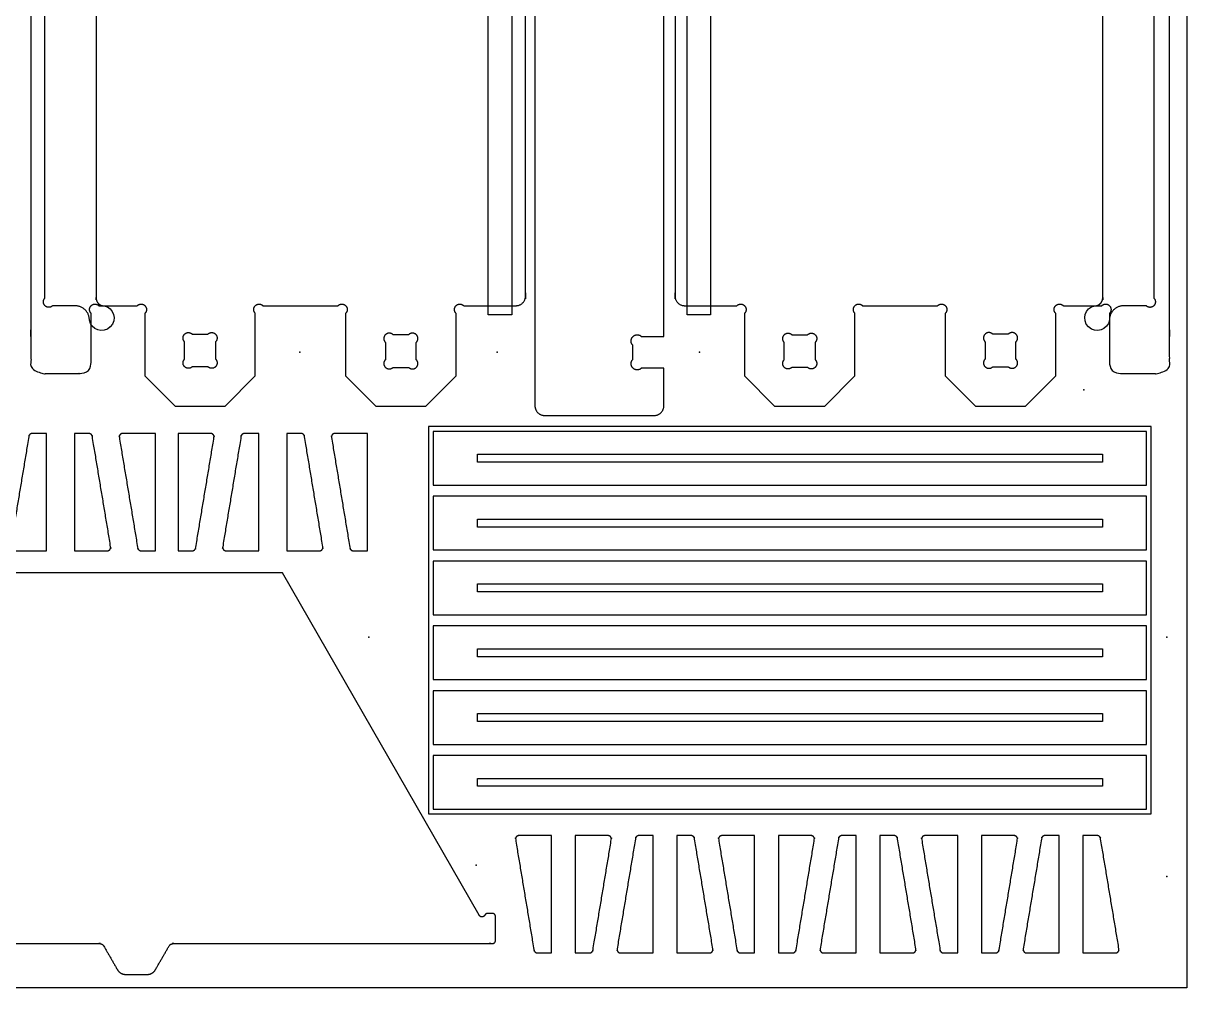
# Model space of a CAD drawing. Header units: millimetres. Extents: x 0 to 2438, y 0 to 1220.
# Drawn here: x 1702 to 2438, y 0 to 610 of the extents above; entities that cross this region are included whole.
import ezdxf

# ---------------------------------------------------------------- set-up
doc = ezdxf.new("R2010")
doc.units = ezdxf.units.MM
doc.header["$MEASUREMENT"] = 0
for name, color, linetype, true_color in [('Board Fixings', 6, 'Continuous', 0xff00ff), ('Pockets 10mm', 5, 'Continuous', 0x0000ff), ('Pockets 5mm', 4, 'Continuous', 0x00ffff), ('Profile - inside', 30, 'Continuous', 0xff7f00), ('Profile - outside', 18, 'Continuous', 0x000000), ('Stock Perimeter', 1, 'Continuous', 0xff0007)]:
    doc.layers.add(name, color=color, linetype=linetype, true_color=true_color)

msp = doc.modelspace()

# ---------------------------------------------------------------- linework, layer by layer
at = {"layer": 'Board Fixings'}
for p in [(1876.85, 402.05), (2001.85, 402.05), (2129.85, 402.05), (2372.93, 378.09), (1920.58, 221.7), (2425.35, 221.7), (1988.43, 77.45), (2425.35, 70.28)]:
    msp.add_point(p, dxfattribs=at)
at = {"layer": 'Pockets 10mm'}
for p, q in [((1996.16, 425.59), (1996.16, 1153.76)), ((2011, 1153.76), (2011, 425.59)), ((2121.86, 425.59), (2121.86, 1153.76)), ((2136.7, 1153.76), (2136.7, 425.59)), ((2011, 425.59), (1996.16, 425.59)), ((2136.7, 425.59), (2121.86, 425.59))]:
    msp.add_line(p, q, dxfattribs=at)
for points, weights, knots in [([(1753, 1142.37), (1752.68, 1142.37), (1752.35, 1142.34), (1752.03, 1142.28), (1751.71, 1142.21), (1751.39, 1142.12), (1751.09, 1141.99), (1750.79, 1141.87), (1750.5, 1141.71), (1750.23, 1141.53), (1749.95, 1141.35), (1749.7, 1141.14), (1749.47, 1140.91), (1749.24, 1140.68), (1749.03, 1140.42), (1748.85, 1140.15), (1748.66, 1139.88), (1748.51, 1139.59), (1748.38, 1139.29), (1748.26, 1138.98), (1748.16, 1138.67), (1748.1, 1138.35), (1748.04, 1138.03), (1748, 1137.7), (1748, 1137.37), (1747.98, 1020.53), (1747.96, 903.69), (1747.95, 786.84), (1747.96, 670), (1747.98, 553.15), (1748, 436.31), (1748, 435.98), (1748.04, 435.65), (1748.1, 435.33), (1748.16, 435.01), (1748.26, 434.7), (1748.38, 434.4), (1748.51, 434.09), (1748.66, 433.8), (1748.85, 433.53), (1749.03, 433.26), (1749.24, 433.01), (1749.47, 432.77), (1749.7, 432.54), (1749.95, 432.33), (1750.23, 432.15), (1750.5, 431.97), (1750.79, 431.82), (1751.09, 431.69), (1751.39, 431.56), (1751.71, 431.47), (1752.03, 431.41), (1752.35, 431.34), (1752.68, 431.31), (1753, 431.31)], [0.853553390825, 0.85106892907, 0.851325823934, 0.854324075419, 0.851581539463, 0.851581539463, 0.854324075419, 0.851581539463, 0.851581539463, 0.854324075419, 0.851581539463, 0.851581539463, 0.854324075419, 0.851581539463, 0.851581539463, 0.854324075419, 0.851581539463, 0.851581539463, 0.854324075419, 0.851581539463, 0.851581539463, 0.854324075419, 0.851581539463, 0.851581539463, 0.854324075419, 0.854324075419, 0.854324075419, 0.854324075419, 0.854324075419, 0.854324075419, 0.854324075419, 0.851581539463, 0.851581539463, 0.854324075419, 0.851581539463, 0.851581539463, 0.854324075419, 0.851581539463, 0.851581539463, 0.854324075419, 0.851581539463, 0.851581539463, 0.854324075419, 0.851581539463, 0.851581539463, 0.854324075419, 0.851581539463, 0.851581539463, 0.854324075419, 0.851581539463, 0.851581539463, 0.854324075419, 0.851325823934, 0.85106892907, 0.853553390825], [-1492.712626, -1492.712626, -1492.712626, -1492.712626, -1491.731203, -1491.731203, -1491.731203, -1490.749634, -1490.749634, -1490.749634, -1489.768065, -1489.768065, -1489.768065, -1488.786495, -1488.786495, -1488.786495, -1487.804926, -1487.804926, -1487.804926, -1486.823357, -1486.823357, -1486.823357, -1485.841787, -1485.841787, -1485.841787, -1484.860218, -1484.860218, -1484.860218, -1134.327509, -1134.327509, -1134.327509, -783.794799, -783.794799, -783.794799, -782.81323, -782.81323, -782.81323, -781.831661, -781.831661, -781.831661, -780.850091, -780.850091, -780.850091, -779.868522, -779.868522, -779.868522, -778.886952, -778.886952, -778.886952, -777.905383, -777.905383, -777.905383, -776.923814, -776.923814, -776.923814, -775.942391, -775.942391, -775.942391, -775.942391]), ([(2379.86, 431.29), (2380.19, 431.29), (2380.51, 431.32), (2380.83, 431.39), (2381.16, 431.45), (2381.47, 431.55), (2381.77, 431.67), (2382.08, 431.8), (2382.36, 431.95), (2382.64, 432.13), (2382.91, 432.32), (2383.16, 432.52), (2383.39, 432.76), (2383.63, 432.99), (2383.83, 433.24), (2384.02, 433.51), (2384.2, 433.79), (2384.35, 434.07), (2384.48, 434.38), (2384.6, 434.68), (2384.7, 434.99), (2384.76, 435.31), (2384.83, 435.64), (2384.86, 435.96), (2384.86, 436.29), (2384.88, 553.13), (2384.9, 669.98), (2384.92, 786.82), (2384.9, 903.67), (2384.88, 1020.51), (2384.86, 1137.36), (2384.86, 1137.68), (2384.83, 1138.01), (2384.76, 1138.33), (2384.7, 1138.65), (2384.6, 1138.97), (2384.48, 1139.27), (2384.35, 1139.57), (2384.2, 1139.86), (2384.02, 1140.13), (2383.83, 1140.41), (2383.63, 1140.66), (2383.39, 1140.89), (2383.16, 1141.12), (2382.91, 1141.33), (2382.64, 1141.51), (2382.36, 1141.69), (2382.07, 1141.85), (2381.77, 1141.97), (2381.47, 1142.1), (2381.16, 1142.2), (2380.83, 1142.26), (2380.51, 1142.32), (2380.19, 1142.35), (2379.86, 1142.35)], [1, 0.997089272001, 0.997390243056, 1.00090291317, 0.997689832434, 0.997689832434, 1.00090291317, 0.997689832434, 0.997689832434, 1.00090291317, 0.997689832434, 0.997689832434, 1.00090291317, 0.997689832434, 0.997689832434, 1.00090291317, 0.997689832434, 0.997689832434, 1.00090291317, 0.997689832434, 0.997689832434, 1.00090291317, 0.997689832434, 0.997689832434, 1.00090291317, 1.00090291317, 1.00090291317, 1.00090291317, 1.00090291317, 1.00090291317, 1.00090291317, 0.997689832434, 0.997689832434, 1.00090291317, 0.997689832434, 0.997689832434, 1.00090291317, 0.997689832434, 0.997689832434, 1.00090291317, 0.997689832434, 0.997689832434, 1.00090291317, 0.997689832434, 0.997689832434, 1.00090291317, 0.997689832434, 0.997689832434, 1.00090291317, 0.997689832434, 0.997689832434, 1.00090291317, 0.997390243056, 0.997089272001, 1], [775.942391, 775.942391, 775.942391, 775.942391, 776.923814, 776.923814, 776.923814, 777.905383, 777.905383, 777.905383, 778.886952, 778.886952, 778.886952, 779.868522, 779.868522, 779.868522, 780.850091, 780.850091, 780.850091, 781.831661, 781.831661, 781.831661, 782.81323, 782.81323, 782.81323, 783.794799, 783.794799, 783.794799, 1134.327509, 1134.327509, 1134.327509, 1484.860218, 1484.860218, 1484.860218, 1485.841787, 1485.841787, 1485.841787, 1486.823357, 1486.823357, 1486.823357, 1487.804926, 1487.804926, 1487.804926, 1488.786495, 1488.786495, 1488.786495, 1489.768065, 1489.768065, 1489.768065, 1490.749634, 1490.749634, 1490.749634, 1491.731203, 1491.731203, 1491.731203, 1492.712626, 1492.712626, 1492.712626, 1492.712626]), ([(1720.54, 431.35), (1719.87, 430.68), (1719.01, 430.34), (1718.11, 430.34), (1716.1, 430.35), (1714.68, 431.77), (1714.68, 433.77), (1714.68, 434.67), (1715.02, 435.53), (1715.69, 436.2)], [0.853553390825, 0.853553748404, 0.902369284885, 1.00000000027, 0.804737854341, 0.804737854341, 1.00000000027, 0.902369003553, 0.853553467071, 0.853553390823], [-713.3376979, -713.3376979, -713.3376979, -713.3376979, -713.2316694, -713.2316694, -713.2316694, -713.0196117, -713.0196117, -713.0196117, -712.9135829, -712.9135829, -712.9135829, -712.9135829]), ([(2417.17, 436.18), (2417.84, 435.51), (2418.18, 434.65), (2418.18, 433.76), (2418.18, 431.75), (2416.76, 430.33), (2414.75, 430.33), (2413.85, 430.33), (2413, 430.66), (2412.33, 431.33)], [1, 1.00000008933, 1.05719104775, 1.17157287525, 0.942809041582, 0.942809041582, 1.17157287525, 1.05719137735, 1.00000041893, 1], [712.9135829, 712.9135829, 712.9135829, 712.9135829, 713.0196117, 713.0196117, 713.0196117, 713.2316694, 713.2316694, 713.2316694, 713.3376979, 713.3376979, 713.3376979, 713.3376979])]:
    msp.add_rational_spline(points, weights, degree=3, knots=knots, dxfattribs=at)
for points, knots in [([(1715.69, 436.2), (1715.67, 553.08), (1715.64, 669.96), (1715.62, 786.84), (1715.64, 903.72), (1715.67, 1020.6), (1715.69, 1137.48)], [-712.913583, -712.913583, -712.913583, -712.913583, -362.279819, -362.279819, -362.279819, -11.646201, -11.646201, -11.646201, -11.646201]), ([(2417.17, 1137.47), (2417.2, 1020.58), (2417.22, 903.7), (2417.24, 786.82), (2417.22, 669.94), (2417.2, 553.06), (2417.17, 436.18)], [11.646201, 11.646201, 11.646201, 11.646201, 362.279819, 362.279819, 362.279819, 712.913583, 712.913583, 712.913583, 712.913583]), ([(1743.78, 422.32), (1743.78, 422.62), (1743.77, 422.91), (1743.74, 423.21), (1743.71, 423.5), (1743.67, 423.79), (1743.61, 424.08), (1743.55, 424.37), (1743.48, 424.65), (1743.39, 424.93), (1743.31, 425.22), (1743.21, 425.49), (1743.1, 425.77), (1742.99, 426.04), (1742.86, 426.3), (1742.72, 426.56), (1742.58, 426.82), (1742.43, 427.08), (1742.27, 427.32), (1742.1, 427.57), (1741.93, 427.8), (1741.74, 428.03), (1741.55, 428.26), (1741.36, 428.48), (1741.15, 428.68), (1740.94, 428.89), (1740.72, 429.09), (1740.5, 429.28), (1740.27, 429.46), (1740.03, 429.64), (1739.79, 429.8), (1739.54, 429.97), (1739.29, 430.12), (1739.03, 430.26), (1738.77, 430.4), (1738.5, 430.52), (1738.23, 430.64), (1737.96, 430.75), (1737.68, 430.85), (1737.4, 430.93), (1737.12, 431.02), (1736.83, 431.09), (1736.55, 431.15), (1736.26, 431.21), (1735.97, 431.25), (1735.67, 431.28), (1735.38, 431.31), (1735.09, 431.32), (1734.73, 431.32), (1730, 431.33), (1725.27, 431.34), (1720.54, 431.35)], [-741.642316, -741.642316, -741.642316, -741.642316, -740.759583, -740.759583, -740.759583, -739.877179, -739.877179, -739.877179, -738.994775, -738.994775, -738.994775, -738.112371, -738.112371, -738.112371, -737.229968, -737.229968, -737.229968, -736.347564, -736.347564, -736.347564, -735.46516, -735.46516, -735.46516, -734.582757, -734.582757, -734.582757, -733.700353, -733.700353, -733.700353, -732.817949, -732.817949, -732.817949, -731.935545, -731.935545, -731.935545, -731.053142, -731.053142, -731.053142, -730.170738, -730.170738, -730.170738, -729.288334, -729.288334, -729.288334, -728.40593, -728.40593, -728.40593, -727.523527, -727.523527, -727.523527, -713.337698, -713.337698, -713.337698, -713.337698]), ([(1753, 431.31), (1759.25, 430.13), (1761.58, 422.4), (1752.47, 413.52), (1744.8, 416.05), (1743.78, 422.32)], [-775.942391, -775.942391, -775.942391, -775.942391, -758.79646, -758.79646, -741.642316, -741.642316, -741.642316, -741.642316]), ([(2389.08, 422.31), (2388.06, 416.03), (2380.39, 413.5), (2371.28, 422.38), (2373.61, 430.11), (2379.86, 431.29)], [741.642316, 741.642316, 741.642316, 741.642316, 758.79646, 758.79646, 775.942391, 775.942391, 775.942391, 775.942391]), ([(2412.33, 431.33), (2407.59, 431.32), (2402.86, 431.31), (2398.13, 431.31), (2397.78, 431.3), (2397.48, 431.29), (2397.19, 431.26), (2396.9, 431.23), (2396.61, 431.19), (2396.32, 431.13), (2396.03, 431.07), (2395.74, 431), (2395.46, 430.91), (2395.18, 430.83), (2394.9, 430.73), (2394.63, 430.62), (2394.36, 430.5), (2394.09, 430.38), (2393.83, 430.24), (2393.57, 430.1), (2393.32, 429.95), (2393.08, 429.78), (2392.83, 429.62), (2392.6, 429.45), (2392.37, 429.26), (2392.14, 429.07), (2391.92, 428.87), (2391.71, 428.67), (2391.51, 428.46), (2391.31, 428.24), (2391.12, 428.01), (2390.94, 427.78), (2390.76, 427.55), (2390.6, 427.3), (2390.43, 427.06), (2390.28, 426.8), (2390.14, 426.55), (2390, 426.29), (2389.88, 426.02), (2389.77, 425.75), (2389.65, 425.48), (2389.55, 425.2), (2389.47, 424.92), (2389.38, 424.64), (2389.31, 424.35), (2389.25, 424.06), (2389.2, 423.77), (2389.15, 423.48), (2389.12, 423.19), (2389.1, 422.89), (2389.08, 422.6), (2389.08, 422.31)], [713.337698, 713.337698, 713.337698, 713.337698, 727.523527, 727.523527, 727.523527, 728.40593, 728.40593, 728.40593, 729.288334, 729.288334, 729.288334, 730.170738, 730.170738, 730.170738, 731.053142, 731.053142, 731.053142, 731.935545, 731.935545, 731.935545, 732.817949, 732.817949, 732.817949, 733.700353, 733.700353, 733.700353, 734.582757, 734.582757, 734.582757, 735.46516, 735.46516, 735.46516, 736.347564, 736.347564, 736.347564, 737.229968, 737.229968, 737.229968, 738.112371, 738.112371, 738.112371, 738.994775, 738.994775, 738.994775, 739.877179, 739.877179, 739.877179, 740.759583, 740.759583, 740.759583, 741.642316, 741.642316, 741.642316, 741.642316])]:
    msp.add_open_spline(points, degree=3, knots=knots, dxfattribs=at)
at = {"layer": 'Pockets 5mm'}
for p, q in [((2415.58, 354.88), (1958.32, 354.88)), ((1958.32, 354.88), (1958.32, 109.88)), ((2415.58, 109.88), (2415.58, 354.88)), ((1989.24, 332.38), (1989.24, 337.38)), ((1989.24, 337.38), (2384.64, 337.38)), ((2384.64, 332.38), (1989.24, 332.38)), ((2384.64, 337.38), (2384.64, 332.38)), ((1989.24, 291.38), (1989.24, 296.38)), ((1989.24, 296.38), (2384.64, 296.38)), ((2384.64, 296.38), (2384.64, 291.38)), ((2384.64, 291.38), (1989.24, 291.38)), ((1989.24, 250.38), (1989.24, 255.38)), ((1989.24, 255.38), (2384.64, 255.38)), ((2384.64, 250.38), (1989.24, 250.38)), ((2384.64, 255.38), (2384.64, 250.38)), ((1989.24, 209.38), (1989.24, 214.38)), ((1989.24, 214.38), (2384.64, 214.38)), ((2384.64, 214.38), (2384.64, 209.38)), ((2384.64, 209.38), (1989.24, 209.38)), ((1989.24, 168.38), (1989.24, 173.38)), ((1989.24, 173.38), (2384.64, 173.38)), ((2384.64, 173.38), (2384.64, 168.38)), ((2384.64, 168.38), (1989.24, 168.38)), ((1989.24, 127.38), (1989.24, 132.38)), ((1989.24, 132.38), (2384.64, 132.38)), ((2384.64, 127.38), (1989.24, 127.38)), ((2384.64, 132.38), (2384.64, 127.38)), ((1958.32, 109.88), (2415.58, 109.88))]:
    msp.add_line(p, q, dxfattribs=at)
at = {"layer": 'Profile - inside'}
for p, q in [((1808.87, 413.38), (1818.73, 413.38)), ((1945.76, 413), (1935.9, 413)), ((2188.25, 413), (2198.11, 413)), ((2325.14, 413.38), (2315.28, 413.38)), ((1804.02, 397.61), (1804.02, 408.53)), ((1823.58, 408.53), (1823.57, 397.61)), ((1931.05, 408.15), (1931.05, 397.23)), ((1950.61, 397.23), (1950.61, 408.15)), ((2183.4, 397.23), (2183.4, 408.15)), ((2202.96, 408.15), (2202.96, 397.23)), ((2310.43, 408.53), (2310.43, 397.61)), ((2329.99, 397.61), (2329.99, 408.53)), ((1818.73, 392.76), (1808.87, 392.76)), ((1935.9, 392.38), (1945.76, 392.38)), ((2198.11, 392.38), (2188.25, 392.38)), ((2315.28, 392.76), (2325.14, 392.76))]:
    msp.add_line(p, q, dxfattribs=at)
for points, weights, knots in [([(1804.02, 408.53), (1803.01, 409.54), (1803.01, 410.96), (1803.01, 414.39), (1806.44, 414.39), (1807.86, 414.39), (1808.87, 413.38)], [0.853553390594, 0.853553665431, 1, 0.707106781187, 1, 0.853553926963, 0.853553390595], [12.0760618, 12.0760618, 12.0760618, 12.1820905, 12.1820905, 12.3941483, 12.3941483, 12.5001768, 12.5001768, 12.5001768]), ([(1818.73, 413.38), (1819.73, 414.38), (1821.15, 414.38), (1824.58, 414.38), (1824.58, 410.95), (1824.58, 409.53), (1823.58, 408.53)], [0.853553390595, 0.853553926963, 1, 0.707106781187, 1, 0.853555313731, 0.853553390619], [9.5558329, 9.5558329, 9.5558329, 9.6618617, 9.6618617, 9.8739201, 9.8739201, 9.9799479, 9.9799479, 9.9799479]), ([(1935.9, 413), (1934.89, 414), (1933.47, 414), (1930.04, 414), (1930.04, 410.57), (1930.04, 409.15), (1931.05, 408.15)], [0.853553390596, 0.853553961879, 1, 0.707106781187, 1, 0.853555313731, 0.853553390619], [9.5558329, 9.5558329, 9.5558329, 9.6618617, 9.6618617, 9.8739201, 9.8739201, 9.9799479, 9.9799479, 9.9799479]), ([(1950.61, 408.15), (1951.61, 409.16), (1951.61, 410.58), (1951.61, 414.01), (1948.18, 414.01), (1946.76, 414), (1945.76, 413)], [0.853553390594, 0.853553665431, 1, 0.707106781187, 1, 0.853553926963, 0.853553390595], [12.0760618, 12.0760618, 12.0760618, 12.1820905, 12.1820905, 12.3941483, 12.3941483, 12.5001768, 12.5001768, 12.5001768]), ([(2183.4, 408.15), (2182.39, 409.16), (2182.4, 410.58), (2182.4, 414.01), (2185.82, 414.01), (2187.24, 414), (2188.25, 413)], [0.853553390594, 0.853553665431, 1, 0.707106781187, 1, 0.853553926963, 0.853553390595], [12.0760618, 12.0760618, 12.0760618, 12.1820905, 12.1820905, 12.3941483, 12.3941483, 12.5001768, 12.5001768, 12.5001768]), ([(2198.11, 413), (2199.11, 414), (2200.53, 414), (2203.96, 414), (2203.96, 410.57), (2203.96, 409.15), (2202.96, 408.15)], [0.853553390595, 0.853553926963, 1, 0.707106781187, 1, 0.853555313731, 0.853553390619], [9.5558329, 9.5558329, 9.5558329, 9.6618617, 9.6618617, 9.8739201, 9.8739201, 9.9799479, 9.9799479, 9.9799479]), ([(2315.28, 413.38), (2314.28, 414.38), (2312.85, 414.38), (2309.43, 414.38), (2309.43, 410.95), (2309.43, 409.53), (2310.43, 408.53)], [0.853553390595, 0.853553926963, 1, 0.707106781187, 1, 0.853555313731, 0.853553390619], [9.5558329, 9.5558329, 9.5558329, 9.6618617, 9.6618617, 9.8739201, 9.8739201, 9.9799479, 9.9799479, 9.9799479]), ([(2329.99, 408.53), (2330.99, 409.54), (2330.99, 410.96), (2330.99, 414.39), (2327.56, 414.39), (2326.14, 414.39), (2325.14, 413.38)], [0.853553390594, 0.853553665431, 1, 0.707106781187, 1, 0.853553926963, 0.853553390595], [12.0760618, 12.0760618, 12.0760618, 12.1820905, 12.1820905, 12.3941483, 12.3941483, 12.5001768, 12.5001768, 12.5001768]), ([(1808.87, 392.76), (1807.86, 391.76), (1806.44, 391.76), (1803.01, 391.76), (1803.01, 395.19), (1803.01, 396.61), (1804.02, 397.61)], [0.853553390595, 0.853553926963, 1, 0.707106781187, 1, 0.853553504965, 0.853553390593], [11.2220861, 11.2220861, 11.2220861, 11.3281146, 11.3281146, 11.5401724, 11.5401724, 11.6462011, 11.6462011, 11.6462011]), ([(1823.57, 397.61), (1824.58, 396.61), (1824.58, 395.19), (1824.58, 391.76), (1821.15, 391.76), (1819.73, 391.76), (1818.73, 392.76)], [0.853553390593, 0.85355349534, 1, 0.707106781187, 1, 0.853553996794, 0.853553390596], [10.4098086, 10.4098086, 10.4098086, 10.5158373, 10.5158373, 10.7278951, 10.7278951, 10.8339235, 10.8339235, 10.8339235]), ([(2310.43, 397.61), (2309.43, 396.61), (2309.43, 395.19), (2309.43, 391.76), (2312.86, 391.76), (2314.28, 391.76), (2315.28, 392.76)], [0.853553390593, 0.85355349534, 1, 0.707106781187, 1, 0.853553996794, 0.853553390596], [10.4098086, 10.4098086, 10.4098086, 10.5158373, 10.5158373, 10.7278951, 10.7278951, 10.8339235, 10.8339235, 10.8339235]), ([(2325.14, 392.76), (2326.15, 391.76), (2327.57, 391.76), (2330.99, 391.76), (2330.99, 395.19), (2330.99, 396.61), (2329.99, 397.61)], [0.853553390595, 0.853553926963, 1, 0.707106781187, 1, 0.853553539881, 0.853553390593], [11.2220861, 11.2220861, 11.2220861, 11.3281146, 11.3281146, 11.5401724, 11.5401724, 11.6462011, 11.6462011, 11.6462011]), ([(1931.05, 397.23), (1930.05, 396.23), (1930.05, 394.81), (1930.05, 391.38), (1933.48, 391.38), (1934.9, 391.38), (1935.9, 392.38)], [0.853553390593, 0.85355349534, 1, 0.707106781187, 1, 0.853553996794, 0.853553390596], [10.4098086, 10.4098086, 10.4098086, 10.5158373, 10.5158373, 10.7278951, 10.7278951, 10.8339235, 10.8339235, 10.8339235]), ([(1945.76, 392.38), (1946.76, 391.38), (1948.18, 391.38), (1951.61, 391.38), (1951.61, 394.81), (1951.61, 396.23), (1950.61, 397.23)], [0.853553390595, 0.853553926963, 1, 0.707106781187, 1, 0.853553539881, 0.853553390593], [11.2220861, 11.2220861, 11.2220861, 11.3281146, 11.3281146, 11.5401724, 11.5401724, 11.6462011, 11.6462011, 11.6462011]), ([(2188.25, 392.38), (2187.24, 391.38), (2185.82, 391.38), (2182.39, 391.38), (2182.39, 394.81), (2182.39, 396.23), (2183.4, 397.23)], [0.853553390595, 0.853553926963, 1, 0.707106781187, 1, 0.853553539881, 0.853553390593], [11.2220861, 11.2220861, 11.2220861, 11.3281146, 11.3281146, 11.5401724, 11.5401724, 11.6462011, 11.6462011, 11.6462011]), ([(2202.96, 397.23), (2203.96, 396.23), (2203.96, 394.81), (2203.96, 391.38), (2200.53, 391.38), (2199.11, 391.38), (2198.11, 392.38)], [0.853553390593, 0.85355349534, 1, 0.707106781187, 1, 0.853553996794, 0.853553390596], [10.4098086, 10.4098086, 10.4098086, 10.5158373, 10.5158373, 10.7278951, 10.7278951, 10.8339235, 10.8339235, 10.8339235])]:
    msp.add_rational_spline(points, weights, degree=2, knots=knots, dxfattribs=at)
at = {"layer": 'Profile - outside'}
for p, q in [((2025.63, 1205.55), (2025.63, 368.03)), ((2107.24, 411.88), (2107.21, 1161.91)), ((1749.75, 431.38), (1774.05, 431.38)), ((2359.95, 431.38), (2384.25, 431.38)), ((1778.9, 426.53), (1778.9, 386.93)), ((1848.75, 386.93), (1848.75, 426.53)), ((1905.9, 426.53), (1905.9, 386.93)), ((1975.75, 386.93), (1975.75, 426.53)), ((2158.25, 426.53), (2158.25, 386.93)), ((2228.1, 386.93), (2228.1, 426.53)), ((2285.25, 426.53), (2285.25, 386.93)), ((2355.1, 386.93), (2355.1, 426.53)), ((2087.55, 397.32), (2087.55, 406.43)), ((2093.01, 411.88), (2107.24, 411.88)), ((2107.24, 391.88), (2093.01, 391.88)), ((2107.25, 368.03), (2107.24, 391.88)), ((1778.9, 386.93), (1797.95, 367.88)), ((1829.7, 367.88), (1848.75, 386.93)), ((1905.9, 386.93), (1924.95, 367.88)), ((1956.7, 367.88), (1975.75, 386.93)), ((2158.25, 386.93), (2177.3, 367.88)), ((2209.05, 367.88), (2228.1, 386.93)), ((2285.25, 386.93), (2304.3, 367.88)), ((2336.05, 367.88), (2355.1, 386.93)), ((1797.95, 367.88), (1829.7, 367.88)), ((1924.95, 367.88), (1956.7, 367.88)), ((2031.98, 361.88), (2100.88, 361.87)), ((2177.3, 367.88), (2209.05, 367.88)), ((2304.3, 367.88), (2336.05, 367.88)), ((1716.65, 276.36), (1716.65, 350.56)), ((1734.46, 350.56), (1734.46, 276.36)), ((1785.51, 276.36), (1785.51, 350.56)), ((1799.85, 350.56), (1799.85, 276.36)), ((1850.9, 276.36), (1850.9, 350.56)), ((1868.71, 350.56), (1868.71, 276.36)), ((1919.75, 276.36), (1919.75, 350.56)), ((2412.58, 351.88), (1961.32, 351.88)), ((1961.32, 351.88), (1961.32, 317.88)), ((2412.58, 317.88), (2412.58, 351.88)), ((1961.32, 317.88), (2412.58, 317.88)), ((2412.58, 310.88), (1961.32, 310.88)), ((1961.32, 310.88), (1961.32, 276.88)), ((2412.58, 276.88), (2412.58, 310.88)), ((1961.32, 276.88), (2412.58, 276.88)), ((2412.58, 269.88), (1961.32, 269.88)), ((1961.32, 269.88), (1961.32, 235.88)), ((2412.58, 235.88), (2412.58, 269.88)), ((1866.04, 262.31), (1680.75, 262.31)), ((1990.35, 45.9), (1866.04, 262.31)), ((1961.32, 235.88), (2412.58, 235.88)), ((2412.58, 228.88), (1961.32, 228.88)), ((1961.32, 228.88), (1961.32, 194.88)), ((2412.58, 194.88), (2412.58, 228.88)), ((1961.32, 194.88), (2412.58, 194.88)), ((2412.58, 187.88), (1961.32, 187.88)), ((1961.32, 187.88), (1961.32, 153.88)), ((2412.58, 153.88), (2412.58, 187.88)), ((1961.32, 153.88), (2412.58, 153.88)), ((2412.58, 146.88), (1961.32, 146.88)), ((1961.32, 146.88), (1961.32, 112.88)), ((2412.58, 112.88), (2412.58, 146.88)), ((1961.32, 112.88), (2412.58, 112.88)), ((2036.2, 22.02), (2036.2, 96.22)), ((2051.2, 96.22), (2051.2, 22.02)), ((2100.42, 22.02), (2100.42, 96.22)), ((2115.42, 96.22), (2115.42, 22.02)), ((2164.65, 22.02), (2164.65, 96.22)), ((2179.65, 96.22), (2179.65, 22.02)), ((2228.88, 22.02), (2228.88, 96.22)), ((2243.88, 96.22), (2243.88, 22.02)), ((2293.1, 22.02), (2293.1, 96.22)), ((2308.11, 96.22), (2308.11, 22.02)), ((2357.33, 22.02), (2357.33, 96.22)), ((2372.33, 96.22), (2372.33, 22.02))]:
    msp.add_line(p, q, dxfattribs=at)
for points, weights, knots in [([(1713.15, 1185.27), (1706.8, 1185.27), (1706.8, 1178.92), (1706.8, 786.89), (1706.8, 394.87), (1706.8, 388.52), (1713.15, 388.52), (1725.85, 388.52), (1738.55, 388.52), (1744.9, 388.52), (1744.9, 394.87), (1744.9, 410.7), (1744.9, 426.53)], [0.999999441351, 0.707107130342, 0.999999860338, 0.999999860338, 0.999999860338, 0.707107229098, 0.999999720675, 0.999999720675, 0.999999720675, 0.707107200172, 0.99999944135, 0.99999944135, 0.99999944135], [2928.306426, 2928.306426, 2928.306426, 2928.699125, 2928.699125, 3712.743674, 3712.743674, 3713.136373, 3713.136373, 3738.53637, 3738.53637, 3738.929069, 3738.929069, 3770.588206, 3770.588206, 3770.588206]), ([(2389.1, 426.53), (2389.1, 410.7), (2389.1, 394.87), (2389.1, 388.52), (2395.45, 388.52), (2408.15, 388.52), (2420.85, 388.52), (2427.2, 388.52), (2427.2, 394.87), (2427.2, 786.89), (2427.2, 1178.92), (2427.2, 1185.27), (2420.85, 1185.27)], [0.99999944135, 0.99999944135, 0.99999944135, 0.707107200172, 0.999999720675, 0.999999720675, 0.999999720675, 0.707107229098, 0.999999860338, 0.999999860338, 0.999999860338, 0.707107130342, 0.999999441351], [-5883.956449, -5883.956449, -5883.956449, -5852.297312, -5852.297312, -5851.904612, -5851.904612, -5826.504615, -5826.504615, -5826.111916, -5826.111916, -5042.067369, -5042.067369, -5041.67467, -5041.67467, -5041.67467]), ([(1980.6, 431.38), (1997.15, 431.38), (2013.7, 431.38), (2019.7, 431.38), (2019.7, 437.38), (2019.7, 786.89), (2019.7, 1136.41), (2019.7, 1142.41), (2013.7, 1142.41), (1985.58, 1142.41), (1957.45, 1142.41)], [0.999999441376, 0.999999441376, 0.999999441376, 0.707106634596, 0.999999441376, 0.999999441376, 0.999999441376, 0.707106634596, 0.999999441376, 0.999999441376, 0.999999441376], [4174.127101, 4174.127101, 4174.127101, 4207.227712, 4207.227712, 4216.652486, 4216.652486, 4915.680126, 4915.680126, 4925.1049, 4925.1049, 4981.355503, 4981.355503, 4981.355503]), ([(2176.55, 1142.41), (2148.43, 1142.41), (2120.3, 1142.41), (2114.3, 1142.41), (2114.3, 1136.41), (2114.3, 786.89), (2114.3, 437.38), (2114.3, 431.38), (2120.3, 431.38), (2136.85, 431.38), (2153.4, 431.38)], [0.999999441376, 0.999999441376, 0.999999441376, 0.707106634596, 0.999999441376, 0.999999441376, 0.999999441376, 0.707106634596, 0.999999441376, 0.999999441376, 0.999999441376], [-7094.723743, -7094.723743, -7094.723743, -7038.473139, -7038.473139, -7029.048365, -7029.048365, -6330.020727, -6330.020727, -6320.595953, -6320.595953, -6287.495343, -6287.495343, -6287.495343]), ([(1744.9, 426.53), (1743.9, 427.54), (1743.9, 428.96), (1743.9, 432.38), (1747.33, 432.38), (1748.75, 432.38), (1749.75, 431.38)], [0.99999944135, 0.9999994918, 1.17157222075, 0.828426661945, 1.17157222075, 0.999999476234, 0.99999944135], [3770.5882064, 3770.5882064, 3770.5882064, 3770.6942352, 3770.6942352, 3770.9062928, 3770.9062928, 3771.0123215, 3771.0123215, 3771.0123215]), ([(1774.05, 431.38), (1775.06, 432.38), (1776.48, 432.38), (1779.91, 432.38), (1779.91, 428.96), (1779.91, 427.54), (1778.9, 426.53)], [0.99999944135, 0.999999811532, 1.17157222075, 0.828426661945, 1.17157222075, 0.999999582135, 0.999999441349], [3795.3136452, 3795.3136452, 3795.3136452, 3795.4196738, 3795.4196738, 3795.6317315, 3795.6317315, 3795.7377603, 3795.7377603, 3795.7377603]), ([(1848.75, 426.53), (1847.75, 427.54), (1847.75, 428.96), (1847.75, 432.38), (1851.18, 432.38), (1852.6, 432.38), (1853.6, 431.38)], [0.999999441349, 0.999999450892, 1.17157222075, 0.828426661945, 1.17157222075, 0.999999558045, 0.999999441349], [3960.5705997, 3960.5705997, 3960.5705997, 3960.6766285, 3960.6766285, 3960.8886861, 3960.8886861, 3960.9947149, 3960.9947149, 3960.9947149]), ([(1901.05, 431.38), (1902.06, 432.38), (1903.48, 432.38), (1906.91, 432.38), (1906.91, 428.96), (1906.91, 427.54), (1905.9, 426.53)], [0.999999441349, 0.999999529184, 1.17157222075, 0.828426661945, 1.17157222075, 0.999999582135, 0.999999441349], [4008.4460317, 4008.4460317, 4008.4460317, 4008.5520605, 4008.5520605, 4008.7641181, 4008.7641181, 4008.8701468, 4008.8701468, 4008.8701468]), ([(1975.75, 426.53), (1974.75, 427.54), (1974.75, 428.96), (1974.75, 432.38), (1978.18, 432.38), (1979.6, 432.38), (1980.6, 431.38)], [0.999999441349, 0.999999573611, 1.17157222075, 0.828426661945, 1.17157222075, 1.0000015783, 0.999999441376], [4173.7029863, 4173.7029863, 4173.7029863, 4173.8090153, 4173.8090153, 4174.0210736, 4174.0210736, 4174.1271014, 4174.1271014, 4174.1271014]), ([(2153.4, 431.38), (2154.41, 432.38), (2155.83, 432.38), (2159.26, 432.38), (2159.26, 428.96), (2159.26, 427.54), (2158.25, 426.53)], [0.999999441376, 1.0000015783, 1.17157222075, 0.828426661945, 1.17157222075, 0.999999573611, 0.999999441349], [-6287.4953427, -6287.4953427, -6287.4953427, -6287.3893148, -6287.3893148, -6287.1772566, -6287.1772566, -6287.0712275, -6287.0712275, -6287.0712275]), ([(2228.1, 426.53), (2227.1, 427.54), (2227.1, 428.96), (2227.1, 432.38), (2230.53, 432.38), (2231.95, 432.38), (2232.95, 431.38)], [0.999999441349, 0.999999582135, 1.17157222075, 0.828426661945, 1.17157222075, 0.999999529184, 0.999999441349], [-6122.2383885, -6122.2383885, -6122.2383885, -6122.1323597, -6122.1323597, -6121.9203022, -6121.9203022, -6121.8142734, -6121.8142734, -6121.8142734]), ([(2280.4, 431.38), (2281.41, 432.38), (2282.83, 432.38), (2286.26, 432.38), (2286.26, 428.96), (2286.26, 427.54), (2285.25, 426.53)], [0.999999441349, 0.999999558045, 1.17157222075, 0.828426661945, 1.17157222075, 0.999999450892, 0.999999441349], [-6074.3629567, -6074.3629567, -6074.3629567, -6074.2569279, -6074.2569279, -6074.0448703, -6074.0448703, -6073.9388415, -6073.9388415, -6073.9388415]), ([(2355.1, 426.53), (2354.1, 427.54), (2354.1, 428.96), (2354.1, 432.38), (2357.53, 432.38), (2358.95, 432.38), (2359.95, 431.38)], [0.999999441349, 0.999999623041, 1.17157222075, 0.828426661944, 1.17157222075, 0.999999852438, 0.99999944135], [-5909.1060025, -5909.1060025, -5909.1060025, -5908.9999737, -5908.9999737, -5908.787916, -5908.787916, -5908.6818874, -5908.6818874, -5908.6818874]), ([(2384.25, 431.38), (2385.26, 432.38), (2386.68, 432.38), (2390.11, 432.38), (2390.11, 428.96), (2390.11, 427.54), (2389.1, 426.53)], [0.99999944135, 0.999999476234, 1.17157222075, 0.828426661945, 1.17157222075, 0.9999994918, 0.99999944135], [-5884.3805638, -5884.3805638, -5884.3805638, -5884.274535, -5884.274535, -5884.0624774, -5884.0624774, -5883.9564487, -5883.9564487, -5883.9564487]), ([(2087.55, 406.43), (2085.49, 408.39), (2087, 411), (2088.97, 414.4), (2092.37, 412.43), (2092.82, 412.18), (2093.01, 411.88)], [0.914809261036, 0.758817334383, 0.999984716694, 0.707095974257, 0.999984716694, 0.948273347302, 0.914821930405], [-5132.747149, -5132.747149, -5132.747149, -5131.653895, -5131.653895, -5130.326233, -5130.326233, -5130.091825, -5130.091825, -5130.091825]), ([(2093.01, 391.88), (2092.82, 391.58), (2092.37, 391.32), (2088.97, 389.35), (2087.01, 392.76), (2085.5, 395.37), (2087.55, 397.32)], [0.914821825671, 0.948273231198, 0.999984587766, 0.707095883092, 0.999984587766, 0.758820034164, 0.914805257839], [-5144.510928, -5144.510928, -5144.510928, -5144.276519, -5144.276519, -5142.94885, -5142.94885, -5141.855604, -5141.855604, -5141.855604]), ([(1716.65, 350.56), (1712.15, 350.56), (1707.64, 350.56), (1705.8, 350.56), (1705.5, 348.75), (1699.68, 313.82), (1693.86, 278.9), (1693.69, 277.9), (1694.34, 277.13), (1694.99, 276.36), (1696, 276.36), (1706.33, 276.36), (1716.65, 276.36)], [1, 1, 1, 0.763019982473, 1, 1, 1, 0.907296760162, 1, 0.907296802281, 1, 1, 1], [185.650443, 185.650443, 185.650443, 194.660813, 194.660813, 199.123744, 199.123744, 269.937231, 269.937231, 272.693044, 272.693044, 275.448856, 275.448856, 296.100893, 296.100893, 296.100893]), ([(1734.46, 276.36), (1744.79, 276.36), (1755.11, 276.36), (1756.12, 276.36), (1756.77, 277.13), (1757.42, 277.9), (1757.26, 278.9), (1751.44, 313.82), (1745.62, 348.75), (1745.31, 350.56), (1743.47, 350.56), (1738.96, 350.56), (1734.46, 350.56)], [1, 1, 1, 0.907296802281, 1, 0.907296760162, 1, 1, 1, 0.763019982473, 1, 1, 1], [-296.100893, -296.100893, -296.100893, -275.448856, -275.448856, -272.693044, -272.693044, -269.937231, -269.937231, -199.123744, -199.123744, -194.660813, -194.660813, -185.650443, -185.650443, -185.650443]), ([(1785.51, 350.56), (1775.18, 350.56), (1764.85, 350.56), (1763.85, 350.56), (1763.19, 349.79), (1762.54, 349.03), (1762.71, 348.03), (1768.53, 313.11), (1774.35, 278.18), (1774.65, 276.36), (1776.5, 276.36), (1781, 276.36), (1785.51, 276.36)], [1, 1, 1, 0.907296802281, 1, 0.907296760162, 1, 1, 1, 0.763019982473, 1, 1, 1], [-296.100893, -296.100893, -296.100893, -275.448856, -275.448856, -272.693044, -272.693044, -269.937231, -269.937231, -199.123744, -199.123744, -194.660813, -194.660813, -185.650443, -185.650443, -185.650443]), ([(1799.85, 276.36), (1804.36, 276.36), (1808.86, 276.36), (1810.71, 276.36), (1811.01, 278.18), (1816.83, 313.11), (1822.65, 348.03), (1822.82, 349.03), (1822.17, 349.79), (1821.51, 350.56), (1820.51, 350.56), (1810.18, 350.56), (1799.85, 350.56)], [1, 1, 1, 0.763019982473, 1, 1, 1, 0.907296760162, 1, 0.907296802281, 1, 1, 1], [185.650443, 185.650443, 185.650443, 194.660813, 194.660813, 199.123744, 199.123744, 269.937231, 269.937231, 272.693044, 272.693044, 275.448856, 275.448856, 296.100893, 296.100893, 296.100893]), ([(1850.9, 350.56), (1846.4, 350.56), (1841.89, 350.56), (1840.05, 350.56), (1839.74, 348.75), (1833.92, 313.82), (1828.1, 278.9), (1827.94, 277.9), (1828.59, 277.13), (1829.24, 276.36), (1830.25, 276.36), (1840.57, 276.36), (1850.9, 276.36)], [1, 1, 1, 0.763019982473, 1, 1, 1, 0.907296760162, 1, 0.907296802281, 1, 1, 1], [185.650443, 185.650443, 185.650443, 194.660813, 194.660813, 199.123744, 199.123744, 269.937231, 269.937231, 272.693044, 272.693044, 275.448856, 275.448856, 296.100893, 296.100893, 296.100893]), ([(1868.71, 276.36), (1879.03, 276.36), (1889.36, 276.36), (1890.37, 276.36), (1891.02, 277.13), (1891.67, 277.9), (1891.5, 278.9), (1885.68, 313.82), (1879.86, 348.75), (1879.56, 350.56), (1877.72, 350.56), (1873.21, 350.56), (1868.71, 350.56)], [1, 1, 1, 0.907296802281, 1, 0.907296760162, 1, 1, 1, 0.763019982473, 1, 1, 1], [-296.100893, -296.100893, -296.100893, -275.448856, -275.448856, -272.693044, -272.693044, -269.937231, -269.937231, -199.123744, -199.123744, -194.660813, -194.660813, -185.650443, -185.650443, -185.650443]), ([(1919.75, 350.56), (1909.43, 350.56), (1899.1, 350.56), (1898.09, 350.56), (1897.44, 349.79), (1896.79, 349.03), (1896.96, 348.03), (1902.78, 313.11), (1908.6, 278.18), (1908.9, 276.36), (1910.74, 276.36), (1915.25, 276.36), (1919.75, 276.36)], [1, 1, 1, 0.907296802281, 1, 0.907296760162, 1, 1, 1, 0.763019982473, 1, 1, 1], [-296.100893, -296.100893, -296.100893, -275.448856, -275.448856, -272.693044, -272.693044, -269.937231, -269.937231, -199.123744, -199.123744, -194.660813, -194.660813, -185.650443, -185.650443, -185.650443]), ([(2036.2, 96.22), (2025.87, 96.22), (2015.54, 96.22), (2014.54, 96.22), (2013.88, 95.45), (2013.23, 94.68), (2013.4, 93.69), (2019.22, 58.77), (2025.04, 23.84), (2025.34, 22.02), (2027.19, 22.02), (2031.69, 22.02), (2036.2, 22.02)], [1, 1, 1, 0.907296802281, 1, 0.907296760162, 1, 1, 1, 0.763019982473, 1, 1, 1], [-296.100893, -296.100893, -296.100893, -275.448856, -275.448856, -272.693044, -272.693044, -269.937231, -269.937231, -199.123744, -199.123744, -194.660813, -194.660813, -185.650443, -185.650443, -185.650443]), ([(2051.2, 22.02), (2055.71, 22.02), (2060.21, 22.02), (2062.05, 22.02), (2062.36, 23.84), (2068.18, 58.77), (2074, 93.69), (2074.16, 94.68), (2073.51, 95.45), (2072.86, 96.22), (2071.85, 96.22), (2061.53, 96.22), (2051.2, 96.22)], [1, 1, 1, 0.763019982473, 1, 1, 1, 0.907296760162, 1, 0.907296802281, 1, 1, 1], [185.650443, 185.650443, 185.650443, 194.660813, 194.660813, 199.123744, 199.123744, 269.937231, 269.937231, 272.693044, 272.693044, 275.448856, 275.448856, 296.100893, 296.100893, 296.100893]), ([(2100.42, 96.22), (2095.92, 96.22), (2091.41, 96.22), (2089.57, 96.22), (2089.27, 94.41), (2083.45, 59.48), (2077.63, 24.56), (2077.46, 23.56), (2078.11, 22.79), (2078.76, 22.02), (2079.77, 22.02), (2090.1, 22.02), (2100.42, 22.02)], [1, 1, 1, 0.763019982473, 1, 1, 1, 0.907296760162, 1, 0.907296802281, 1, 1, 1], [185.650443, 185.650443, 185.650443, 194.660813, 194.660813, 199.123744, 199.123744, 269.937231, 269.937231, 272.693044, 272.693044, 275.448856, 275.448856, 296.100893, 296.100893, 296.100893]), ([(2115.42, 22.02), (2125.75, 22.02), (2136.08, 22.02), (2137.09, 22.02), (2137.74, 22.79), (2138.39, 23.56), (2138.22, 24.56), (2132.4, 59.48), (2126.58, 94.41), (2126.28, 96.22), (2124.44, 96.22), (2119.93, 96.22), (2115.42, 96.22)], [1, 1, 1, 0.907296802281, 1, 0.907296760162, 1, 1, 1, 0.763019982473, 1, 1, 1], [-296.100893, -296.100893, -296.100893, -275.448856, -275.448856, -272.693044, -272.693044, -269.937231, -269.937231, -199.123744, -199.123744, -194.660813, -194.660813, -185.650443, -185.650443, -185.650443]), ([(2164.65, 96.22), (2154.32, 96.22), (2144, 96.22), (2142.99, 96.22), (2142.34, 95.45), (2141.69, 94.68), (2141.85, 93.69), (2147.67, 58.77), (2153.49, 23.84), (2153.8, 22.02), (2155.64, 22.02), (2160.14, 22.02), (2164.65, 22.02)], [1, 1, 1, 0.907296802281, 1, 0.907296760162, 1, 1, 1, 0.763019982473, 1, 1, 1], [-296.100893, -296.100893, -296.100893, -275.448856, -275.448856, -272.693044, -272.693044, -269.937231, -269.937231, -199.123744, -199.123744, -194.660813, -194.660813, -185.650443, -185.650443, -185.650443]), ([(2179.65, 22.02), (2184.16, 22.02), (2188.66, 22.02), (2190.51, 22.02), (2190.81, 23.84), (2196.63, 58.77), (2202.45, 93.69), (2202.62, 94.68), (2201.97, 95.45), (2201.31, 96.22), (2200.31, 96.22), (2189.98, 96.22), (2179.65, 96.22)], [1, 1, 1, 0.763019982473, 1, 1, 1, 0.907296760162, 1, 0.907296802281, 1, 1, 1], [185.650443, 185.650443, 185.650443, 194.660813, 194.660813, 199.123744, 199.123744, 269.937231, 269.937231, 272.693044, 272.693044, 275.448856, 275.448856, 296.100893, 296.100893, 296.100893]), ([(2228.88, 96.22), (2224.37, 96.22), (2219.87, 96.22), (2218.03, 96.22), (2217.72, 94.41), (2211.9, 59.48), (2206.08, 24.56), (2205.92, 23.56), (2206.57, 22.79), (2207.22, 22.02), (2208.23, 22.02), (2218.55, 22.02), (2228.88, 22.02)], [1, 1, 1, 0.763019982473, 1, 1, 1, 0.907296760162, 1, 0.907296802281, 1, 1, 1], [185.650443, 185.650443, 185.650443, 194.660813, 194.660813, 199.123744, 199.123744, 269.937231, 269.937231, 272.693044, 272.693044, 275.448856, 275.448856, 296.100893, 296.100893, 296.100893]), ([(2243.88, 22.02), (2254.2, 22.02), (2264.53, 22.02), (2265.54, 22.02), (2266.19, 22.79), (2266.84, 23.56), (2266.68, 24.56), (2260.85, 59.48), (2255.03, 94.41), (2254.73, 96.22), (2252.89, 96.22), (2248.38, 96.22), (2243.88, 96.22)], [1, 1, 1, 0.907296802281, 1, 0.907296760162, 1, 1, 1, 0.763019982473, 1, 1, 1], [-296.100893, -296.100893, -296.100893, -275.448856, -275.448856, -272.693044, -272.693044, -269.937231, -269.937231, -199.123744, -199.123744, -194.660813, -194.660813, -185.650443, -185.650443, -185.650443]), ([(2293.1, 96.22), (2282.78, 96.22), (2272.45, 96.22), (2271.44, 96.22), (2270.79, 95.45), (2270.14, 94.68), (2270.3, 93.69), (2276.13, 58.77), (2281.95, 23.84), (2282.25, 22.02), (2284.09, 22.02), (2288.6, 22.02), (2293.1, 22.02)], [1, 1, 1, 0.907296802281, 1, 0.907296760162, 1, 1, 1, 0.763019982473, 1, 1, 1], [-296.100893, -296.100893, -296.100893, -275.448856, -275.448856, -272.693044, -272.693044, -269.937231, -269.937231, -199.123744, -199.123744, -194.660813, -194.660813, -185.650443, -185.650443, -185.650443]), ([(2308.11, 22.02), (2312.61, 22.02), (2317.12, 22.02), (2318.96, 22.02), (2319.26, 23.84), (2325.08, 58.77), (2330.9, 93.69), (2331.07, 94.68), (2330.42, 95.45), (2329.77, 96.22), (2328.76, 96.22), (2318.43, 96.22), (2308.11, 96.22)], [1, 1, 1, 0.763019982473, 1, 1, 1, 0.907296760162, 1, 0.907296802281, 1, 1, 1], [185.650443, 185.650443, 185.650443, 194.660813, 194.660813, 199.123744, 199.123744, 269.937231, 269.937231, 272.693044, 272.693044, 275.448856, 275.448856, 296.100893, 296.100893, 296.100893]), ([(2357.33, 96.22), (2352.83, 96.22), (2348.32, 96.22), (2346.48, 96.22), (2346.18, 94.41), (2340.35, 59.48), (2334.53, 24.56), (2334.37, 23.56), (2335.02, 22.79), (2335.67, 22.02), (2336.68, 22.02), (2347.01, 22.02), (2357.33, 22.02)], [1, 1, 1, 0.763019982473, 1, 1, 1, 0.907296760162, 1, 0.907296802281, 1, 1, 1], [185.650443, 185.650443, 185.650443, 194.660813, 194.660813, 199.123744, 199.123744, 269.937231, 269.937231, 272.693044, 272.693044, 275.448856, 275.448856, 296.100893, 296.100893, 296.100893]), ([(2372.33, 22.02), (2382.66, 22.02), (2392.98, 22.02), (2393.99, 22.02), (2394.64, 22.79), (2395.29, 23.56), (2395.13, 24.56), (2389.31, 59.48), (2383.49, 94.41), (2383.18, 96.22), (2381.34, 96.22), (2376.84, 96.22), (2372.33, 96.22)], [1, 1, 1, 0.907296802281, 1, 0.907296760162, 1, 1, 1, 0.763019982473, 1, 1, 1], [-296.100893, -296.100893, -296.100893, -275.448856, -275.448856, -272.693044, -272.693044, -269.937231, -269.937231, -199.123744, -199.123744, -194.660813, -194.660813, -185.650443, -185.650443, -185.650443]), ([(1556.73, 45.9), (1556.19, 44.77), (1554.93, 44.77), (1553.68, 44.77), (1553.14, 45.9), (1552.59, 47.02), (1551.34, 47.02), (1549.86, 47.02), (1548.38, 47.02), (1546.38, 47.02), (1546.38, 45.02), (1546.38, 37.46), (1546.38, 29.89), (1546.38, 27.89), (1548.38, 27.89), (1649.32, 27.9), (1750.26, 27.9), (1752, 27.9), (1752.86, 26.4), (1757.19, 18.9), (1761.52, 11.4), (1763.25, 8.4), (1766.72, 8.4), (1773.54, 8.4), (1780.37, 8.4), (1783.83, 8.4), (1785.56, 11.4), (1789.89, 18.9), (1794.22, 26.39), (1795.09, 27.89), (1796.82, 27.89), (1897.77, 27.89), (1998.71, 27.89), (2000.71, 27.89), (2000.71, 29.89), (2000.71, 37.46), (2000.71, 45.02), (2000.71, 47.02), (1998.71, 47.02), (1997.23, 47.02), (1995.75, 47.02), (1994.5, 47.02), (1993.95, 45.9), (1993.4, 44.77), (1992.15, 44.77), (1990.9, 44.77), (1990.35, 45.9)], [0.999999715117, 0.847724607093, 0.999999715117, 0.847724607093, 0.999999715117, 0.847724607093, 0.999999715117, 0.999999715117, 0.999999715117, 0.707106579744, 0.999999715117, 0.999999715117, 0.999999715117, 0.707106649575, 0.999999575455, 0.999999575455, 0.999999575455, 0.866027388224, 0.999999575455, 0.999999575455, 0.999999575455, 0.866025067995, 0.999999511571, 0.999999511571, 0.999999511571, 0.866025067995, 0.999999575455, 0.999999575455, 0.999999575455, 0.866022683876, 0.999999575455, 0.999999575455, 0.999999575455, 0.707106480988, 0.999999575455, 0.999999575455, 0.999999575455, 0.707106480988, 0.999999575455, 0.999999575455, 0.999999575455, 0.847724561308, 0.999999430234, 0.847724365591, 0.999999430234, 0.847724401896, 0.999999357624], [7135.631426, 7135.631426, 7135.631426, 7137.867887, 7137.867887, 7140.104347, 7140.104347, 7142.340807, 7142.340807, 7145.30235, 7145.30235, 7148.443942, 7148.443942, 7163.569452, 7163.569452, 7166.711045, 7166.711045, 7368.65054, 7368.65054, 7371.792104, 7371.792104, 7389.112865, 7389.112865, 7395.39605, 7395.39605, 7409.045198, 7409.045198, 7415.328383, 7415.328383, 7432.648638, 7432.648638, 7435.790259, 7435.790259, 7637.678961, 7637.678961, 7640.820553, 7640.820553, 7655.946063, 7655.946063, 7659.087656, 7659.087656, 7662.049199, 7662.049199, 7664.285659, 7664.285659, 7666.522119, 7666.522119, 7668.758579, 7668.758579, 7668.758579])]:
    msp.add_rational_spline(points, weights, degree=2, knots=knots, dxfattribs=at)
for points, knots in [([(1853.6, 431.38), (1855.94, 431.38), (1858.28, 431.38), (1877.33, 431.38), (1896.38, 431.38), (1898.72, 431.38), (1901.05, 431.38)], [3960.994715, 3960.994715, 3960.994715, 3965.670375, 3965.670375, 4003.770371, 4003.770371, 4008.446032, 4008.446032, 4008.446032]), ([(2232.95, 431.38), (2235.29, 431.38), (2237.63, 431.38), (2256.68, 431.38), (2275.73, 431.38), (2278.07, 431.38), (2280.4, 431.38)], [-6121.814273, -6121.814273, -6121.814273, -6117.138613, -6117.138613, -6079.038617, -6079.038617, -6074.362957, -6074.362957, -6074.362957])]:
    msp.add_open_spline(points, degree=2, knots=knots, dxfattribs=at)
for points, weights in [([(2025.63, 368.03), (2025.82, 361.88), (2031.98, 361.88)], [0.914808002283, 0.660888773339, 0.926317680454]), ([(2100.88, 361.87), (2107.04, 361.87), (2107.25, 368.03)], [0.926317680454, 0.660881548553, 0.914821825671])]:
    msp.add_rational_spline(points, weights, degree=2, dxfattribs=at)
at = {"layer": 'Stock Perimeter'}
for p, q in [((2438, 1220), (2438, 0)), ((2438, 0), (0, 0))]:
    msp.add_line(p, q, dxfattribs=at)

doc.saveas('drawing.dxf')
